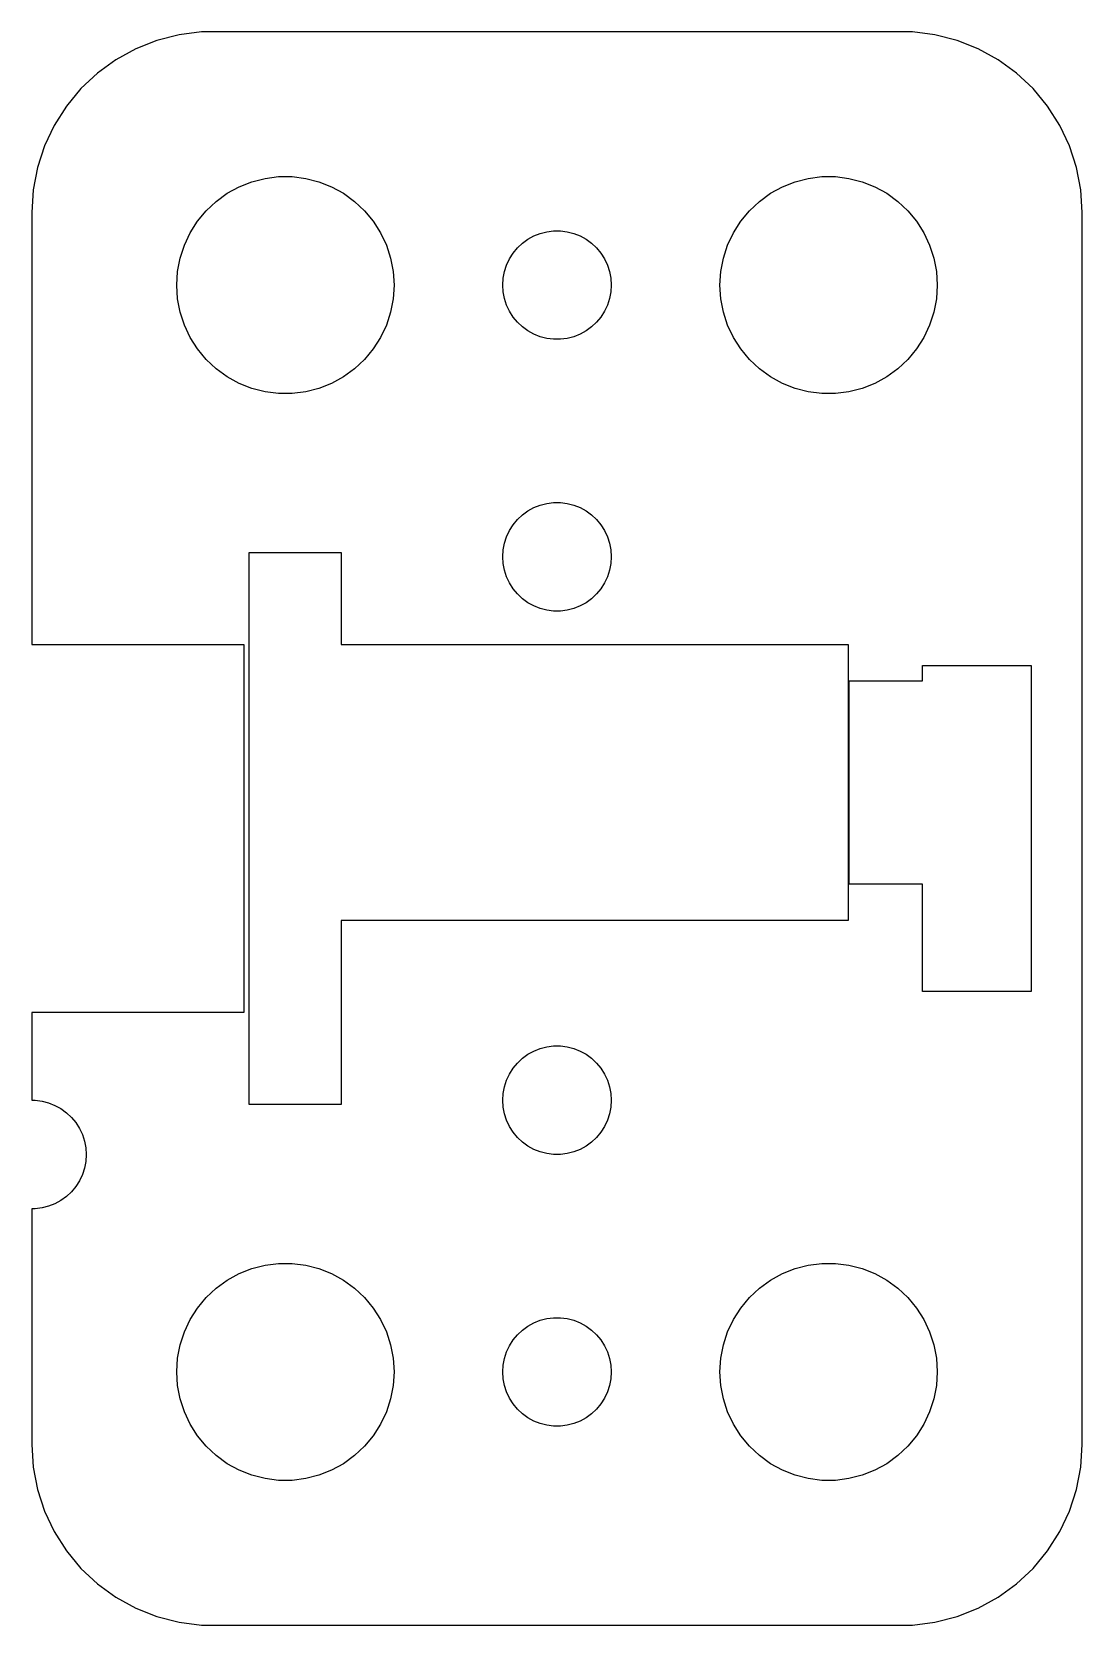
# Model space of a CAD drawing. Header units: metres. Extents: x 0.5 to 29.5, y -22 to 22.
import ezdxf

# ---------------------------------------------------------------- set-up
doc = ezdxf.new("R2010")
doc.units = ezdxf.units.M

msp = doc.modelspace()

# ---------------------------------------------------------------- linework, layer by layer
for p, q in [((5.18604, 21.9901), (4.56308, 21.9114)), ((24.8139, 21.9901), (5.18604, 21.9901)), ((25.4369, 21.9114), (24.8139, 21.9901)), ((3.95491, 21.7553), (3.37109, 21.5241)), ((4.56308, 21.9114), (3.95491, 21.7553)), ((26.0451, 21.7553), (25.4369, 21.9114)), ((26.6289, 21.5241), (26.0451, 21.7553)), ((2.82086, 21.2216), (2.31287, 20.8526)), ((3.37109, 21.5241), (2.82086, 21.2216)), ((27.1791, 21.2216), (26.6289, 21.5241)), ((27.6871, 20.8526), (27.1791, 21.2216)), ((2.31287, 20.8526), (1.85515, 20.4227)), ((28.1448, 20.4227), (27.6871, 20.8526)), ((1.85515, 20.4227), (1.45491, 19.9389)), ((28.5451, 19.9389), (28.1448, 20.4227)), ((1.45491, 19.9389), (1.11845, 19.4088)), ((28.8815, 19.4088), (28.5451, 19.9389)), ((1.11845, 19.4088), (0.85111, 18.8406)), ((29.1489, 18.8406), (28.8815, 19.4088)), ((0.85111, 18.8406), (0.65707, 18.2434)), ((29.3429, 18.2434), (29.1489, 18.8406)), ((0.65707, 18.2434), (0.53941, 17.6267)), ((29.4606, 17.6267), (29.3429, 18.2434)), ((0.53941, 17.6267), (0.5, 17)), ((5.89252, 17.533), (6.22266, 17.7145)), ((6.22266, 17.7145), (6.57294, 17.8532)), ((6.57294, 17.8532), (6.93785, 17.9469)), ((6.93785, 17.9469), (7.31161, 17.9941)), ((7.31161, 17.9941), (7.68837, 17.9941)), ((7.68837, 17.9941), (8.06213, 17.9469)), ((8.06213, 17.9469), (8.42705, 17.8532)), ((8.42705, 17.8532), (8.77733, 17.7145)), ((8.77733, 17.7145), (9.10747, 17.533)), ((20.8925, 17.533), (21.2227, 17.7145)), ((21.2227, 17.7145), (21.5729, 17.8532)), ((21.5729, 17.8532), (21.9379, 17.9469)), ((21.9379, 17.9469), (22.3116, 17.9941)), ((22.3116, 17.9941), (22.6884, 17.9941)), ((22.6884, 17.9941), (23.0621, 17.9469)), ((23.0621, 17.9469), (23.427, 17.8532)), ((23.427, 17.8532), (23.7773, 17.7145)), ((23.7773, 17.7145), (24.1075, 17.533)), ((29.5, 17), (29.4606, 17.6267)), ((5.31308, 17.0536), (5.58772, 17.3115)), ((5.58772, 17.3115), (5.89252, 17.533)), ((9.10747, 17.533), (9.41226, 17.3115)), ((9.41226, 17.3115), (9.6869, 17.0536)), ((20.3131, 17.0536), (20.5877, 17.3115)), ((20.5877, 17.3115), (20.8925, 17.533)), ((24.1075, 17.533), (24.4123, 17.3115)), ((24.4123, 17.3115), (24.6869, 17.0536)), ((0.5, 17), (0.5, 5.07999)), ((4.87108, 16.4453), (5.07294, 16.7634)), ((5.07294, 16.7634), (5.31308, 17.0536)), ((9.6869, 17.0536), (9.92705, 16.7634)), ((9.92705, 16.7634), (10.1289, 16.4453)), ((19.8711, 16.4453), (20.0729, 16.7634)), ((20.0729, 16.7634), (20.3131, 17.0536)), ((24.6869, 17.0536), (24.927, 16.7634)), ((24.927, 16.7634), (25.1289, 16.4453)), ((29.5, -17), (29.5, 17)), ((4.71066, 16.1044), (4.87108, 16.4453)), ((10.1289, 16.4453), (10.2893, 16.1044)), ((14.1963, 16.2665), (14.3613, 16.3572)), ((14.3613, 16.3572), (14.5365, 16.4266)), ((14.5365, 16.4266), (14.7189, 16.4734)), ((14.7189, 16.4734), (14.9058, 16.497)), ((14.9058, 16.497), (15.0942, 16.497)), ((15.0942, 16.497), (15.2811, 16.4734)), ((15.2811, 16.4734), (15.4635, 16.4266)), ((15.4635, 16.4266), (15.6387, 16.3572)), ((15.6387, 16.3572), (15.8037, 16.2665)), ((19.7107, 16.1044), (19.8711, 16.4453)), ((25.1289, 16.4453), (25.2893, 16.1044)), ((4.59424, 15.7461), (4.71066, 16.1044)), ((10.2893, 16.1044), (10.4057, 15.7461)), ((13.6855, 15.7226), (13.7865, 15.8817)), ((13.7865, 15.8817), (13.9065, 16.0268)), ((13.9065, 16.0268), (14.0439, 16.1558)), ((14.0439, 16.1558), (14.1963, 16.2665)), ((15.8037, 16.2665), (15.9561, 16.1558)), ((15.9561, 16.1558), (16.0934, 16.0268)), ((16.0934, 16.0268), (16.2135, 15.8817)), ((16.2135, 15.8817), (16.3145, 15.7226)), ((19.5942, 15.7461), (19.7107, 16.1044)), ((25.2893, 16.1044), (25.4057, 15.7461)), ((4.52365, 15.376), (4.59424, 15.7461)), ((10.4057, 15.7461), (10.4763, 15.376)), ((13.5471, 15.373), (13.6053, 15.5522)), ((13.6053, 15.5522), (13.6855, 15.7226)), ((16.3145, 15.7226), (16.3947, 15.5522)), ((16.3947, 15.5522), (16.4529, 15.373)), ((19.5237, 15.376), (19.5942, 15.7461)), ((25.4057, 15.7461), (25.4763, 15.376)), ((4.5, 15), (4.52365, 15.376)), ((4.52365, 14.624), (4.5, 15)), ((10.4763, 15.376), (10.5, 15)), ((10.5, 15), (10.4763, 14.624)), ((13.5, 15), (13.5118, 15.188)), ((13.5118, 14.812), (13.5, 15)), ((13.5118, 15.188), (13.5471, 15.373)), ((16.4529, 15.373), (16.4882, 15.188)), ((16.4882, 15.188), (16.5, 15)), ((16.5, 15), (16.4882, 14.812)), ((19.5, 15), (19.5237, 15.376)), ((19.5237, 14.624), (19.5, 15)), ((25.4763, 15.376), (25.5, 15)), ((25.5, 15), (25.4763, 14.624)), ((4.59424, 14.2539), (4.52365, 14.624)), ((10.4763, 14.624), (10.4057, 14.2539)), ((13.5471, 14.627), (13.5118, 14.812)), ((13.6053, 14.4478), (13.5471, 14.627)), ((16.4529, 14.627), (16.3947, 14.4478)), ((16.4882, 14.812), (16.4529, 14.627)), ((19.5942, 14.2539), (19.5237, 14.624)), ((25.4763, 14.624), (25.4057, 14.2539)), ((4.71066, 13.8956), (4.59424, 14.2539)), ((10.4057, 14.2539), (10.2893, 13.8956)), ((13.6855, 14.2774), (13.6053, 14.4478)), ((13.7865, 14.1183), (13.6855, 14.2774)), ((13.9065, 13.9732), (13.7865, 14.1183)), ((16.2135, 14.1183), (16.0934, 13.9732)), ((16.3145, 14.2774), (16.2135, 14.1183)), ((16.3947, 14.4478), (16.3145, 14.2774)), ((19.7107, 13.8956), (19.5942, 14.2539)), ((25.4057, 14.2539), (25.2893, 13.8956)), ((4.87108, 13.5547), (4.71066, 13.8956)), ((10.2893, 13.8956), (10.1289, 13.5547)), ((14.0439, 13.8442), (13.9065, 13.9732)), ((14.1963, 13.7335), (14.0439, 13.8442)), ((14.3613, 13.6427), (14.1963, 13.7335)), ((14.5365, 13.5734), (14.3613, 13.6427)), ((15.6387, 13.6427), (15.4635, 13.5734)), ((15.8037, 13.7335), (15.6387, 13.6427)), ((15.9561, 13.8442), (15.8037, 13.7335)), ((16.0934, 13.9732), (15.9561, 13.8442)), ((19.8711, 13.5547), (19.7107, 13.8956)), ((25.2893, 13.8956), (25.1289, 13.5547)), ((5.07294, 13.2366), (4.87108, 13.5547)), ((5.31308, 12.9464), (5.07294, 13.2366)), ((9.92705, 13.2366), (9.6869, 12.9464)), ((10.1289, 13.5547), (9.92705, 13.2366)), ((14.7189, 13.5266), (14.5365, 13.5734)), ((14.9058, 13.5029), (14.7189, 13.5266)), ((15.0942, 13.5029), (14.9058, 13.5029)), ((15.2811, 13.5266), (15.0942, 13.5029)), ((15.4635, 13.5734), (15.2811, 13.5266)), ((20.0729, 13.2366), (19.8711, 13.5547)), ((20.3131, 12.9464), (20.0729, 13.2366)), ((24.927, 13.2366), (24.6869, 12.9464)), ((25.1289, 13.5547), (24.927, 13.2366)), ((5.58772, 12.6884), (5.31308, 12.9464)), ((9.6869, 12.9464), (9.41226, 12.6884)), ((20.5877, 12.6884), (20.3131, 12.9464)), ((24.6869, 12.9464), (24.4123, 12.6884)), ((5.89252, 12.467), (5.58772, 12.6884)), ((6.22266, 12.2855), (5.89252, 12.467)), ((9.10747, 12.467), (8.77733, 12.2855)), ((9.41226, 12.6884), (9.10747, 12.467)), ((20.8925, 12.467), (20.5877, 12.6884)), ((21.2227, 12.2855), (20.8925, 12.467)), ((24.1075, 12.467), (23.7773, 12.2855)), ((24.4123, 12.6884), (24.1075, 12.467)), ((6.57294, 12.1468), (6.22266, 12.2855)), ((6.93785, 12.0531), (6.57294, 12.1468)), ((7.31161, 12.0059), (6.93785, 12.0531)), ((7.68837, 12.0059), (7.31161, 12.0059)), ((8.06213, 12.0531), (7.68837, 12.0059)), ((8.42705, 12.1468), (8.06213, 12.0531)), ((8.77733, 12.2855), (8.42705, 12.1468)), ((21.5729, 12.1468), (21.2227, 12.2855)), ((21.9379, 12.0531), (21.5729, 12.1468)), ((22.3116, 12.0059), (21.9379, 12.0531)), ((22.6884, 12.0059), (22.3116, 12.0059)), ((23.0621, 12.0531), (22.6884, 12.0059)), ((23.427, 12.1468), (23.0621, 12.0531)), ((23.7773, 12.2855), (23.427, 12.1468)), ((14.1963, 8.76648), (14.3613, 8.85724)), ((14.3613, 8.85724), (14.5365, 8.92657)), ((14.5365, 8.92657), (14.7189, 8.97342)), ((14.7189, 8.97342), (14.9058, 8.99704)), ((14.9058, 8.99704), (15.0942, 8.99704)), ((15.0942, 8.99704), (15.2811, 8.97342)), ((15.2811, 8.97342), (15.4635, 8.92657)), ((15.4635, 8.92657), (15.6387, 8.85724)), ((15.6387, 8.85724), (15.8037, 8.76648)), ((13.6855, 8.22263), (13.7865, 8.38167)), ((13.7865, 8.38167), (13.9065, 8.52681)), ((13.9065, 8.52681), (14.0439, 8.65576)), ((14.0439, 8.65576), (14.1963, 8.76648)), ((15.8037, 8.76648), (15.9561, 8.65576)), ((15.9561, 8.65576), (16.0934, 8.52681)), ((16.0934, 8.52681), (16.2135, 8.38167)), ((16.2135, 8.38167), (16.3145, 8.22263)), ((13.5471, 7.87303), (13.6053, 8.05219)), ((13.6053, 8.05219), (13.6855, 8.22263)), ((16.3145, 8.22263), (16.3947, 8.05219)), ((16.3947, 8.05219), (16.4529, 7.87303)), ((6.5, -7.62), (6.5, 7.62)), ((6.5, 7.62), (9.03999, 7.62)), ((9.03999, 7.62), (9.03999, 5.07999)), ((13.5, 7.5), (13.5118, 7.68799)), ((13.5118, 7.312), (13.5, 7.5)), ((13.5118, 7.68799), (13.5471, 7.87303)), ((16.4529, 7.87303), (16.4882, 7.68799)), ((16.4882, 7.68799), (16.5, 7.5)), ((16.5, 7.5), (16.4882, 7.312)), ((13.5471, 7.12695), (13.5118, 7.312)), ((13.6053, 6.9478), (13.5471, 7.12695)), ((16.4529, 7.12695), (16.3947, 6.9478)), ((16.4882, 7.312), (16.4529, 7.12695)), ((13.6855, 6.77736), (13.6053, 6.9478)), ((13.7865, 6.61832), (13.6855, 6.77736)), ((13.9065, 6.47318), (13.7865, 6.61832)), ((16.2135, 6.61832), (16.0934, 6.47318)), ((16.3145, 6.77736), (16.2135, 6.61832)), ((16.3947, 6.9478), (16.3145, 6.77736)), ((14.0439, 6.34422), (13.9065, 6.47318)), ((14.1963, 6.23351), (14.0439, 6.34422)), ((14.3613, 6.14275), (14.1963, 6.23351)), ((15.8037, 6.23351), (15.6387, 6.14275)), ((15.9561, 6.34422), (15.8037, 6.23351)), ((16.0934, 6.47318), (15.9561, 6.34422)), ((14.5365, 6.07341), (14.3613, 6.14275)), ((14.7189, 6.02657), (14.5365, 6.07341)), ((14.9058, 6.00294), (14.7189, 6.02657)), ((15.0942, 6.00294), (14.9058, 6.00294)), ((15.2811, 6.02657), (15.0942, 6.00294)), ((15.4635, 6.07341), (15.2811, 6.02657)), ((15.6387, 6.14275), (15.4635, 6.07341)), ((0.5, 5.07999), (6.35399, 5.07999)), ((6.35399, 5.07999), (6.35399, -5.07999)), ((9.03999, 5.07999), (23.038, 5.07999)), ((23.038, 5.07999), (23.038, -2.53999)), ((25.089, 4.07999), (25.089, 4.5)), ((25.089, 4.5), (28.089, 4.5)), ((28.089, 4.5), (28.089, -4.5)), ((23.067, -1.53999), (23.067, 4.07999)), ((23.067, 4.07999), (25.089, 4.07999)), ((25.089, -1.53999), (23.067, -1.53999)), ((25.089, -4.5), (25.089, -1.53999)), ((23.038, -2.53999), (9.03999, -2.53999)), ((9.03999, -2.53999), (9.03999, -7.62)), ((28.089, -4.5), (25.089, -4.5)), ((6.35399, -5.07999), (0.5, -5.07999)), ((0.5, -5.07999), (0.5, -7.50294)), ((14.1963, -6.23351), (14.3613, -6.14275)), ((14.3613, -6.14275), (14.5365, -6.07341)), ((14.5365, -6.07341), (14.7189, -6.02657)), ((14.7189, -6.02657), (14.9058, -6.00294)), ((14.9058, -6.00294), (15.0942, -6.00294)), ((15.0942, -6.00294), (15.2811, -6.02657)), ((15.2811, -6.02657), (15.4635, -6.07341)), ((15.4635, -6.07341), (15.6387, -6.14275)), ((15.6387, -6.14275), (15.8037, -6.23351)), ((13.7865, -6.61832), (13.9065, -6.47318)), ((13.9065, -6.47318), (14.0439, -6.34422)), ((14.0439, -6.34422), (14.1963, -6.23351)), ((15.8037, -6.23351), (15.9561, -6.34422)), ((15.9561, -6.34422), (16.0934, -6.47318)), ((16.0934, -6.47318), (16.2135, -6.61832)), ((13.5471, -7.12695), (13.6053, -6.9478)), ((13.6053, -6.9478), (13.6855, -6.77736)), ((13.6855, -6.77736), (13.7865, -6.61832)), ((16.2135, -6.61832), (16.3145, -6.77736)), ((16.3145, -6.77736), (16.3947, -6.9478)), ((16.3947, -6.9478), (16.4529, -7.12695)), ((13.5, -7.5), (13.5118, -7.312)), ((13.5118, -7.312), (13.5471, -7.12695)), ((16.4529, -7.12695), (16.4882, -7.312)), ((16.4882, -7.312), (16.5, -7.5)), ((0.5, -7.50294), (0.59418, -7.50294)), ((0.59418, -7.50294), (0.78107, -7.52657)), ((0.78107, -7.52657), (0.96352, -7.57341)), ((0.96352, -7.57341), (1.13866, -7.64275)), ((1.13866, -7.64275), (1.30373, -7.73351)), ((1.30373, -7.73351), (1.45613, -7.84422)), ((1.45613, -7.84422), (1.59344, -7.97318)), ((9.03999, -7.62), (6.5, -7.62)), ((13.5118, -7.68799), (13.5, -7.5)), ((13.5471, -7.87303), (13.5118, -7.68799)), ((13.6053, -8.05219), (13.5471, -7.87303)), ((16.4529, -7.87303), (16.3947, -8.05219)), ((16.4882, -7.68799), (16.4529, -7.87303)), ((16.5, -7.5), (16.4882, -7.68799)), ((1.59344, -7.97318), (1.71352, -8.11832)), ((1.71352, -8.11832), (1.81445, -8.27736)), ((1.81445, -8.27736), (1.89465, -8.4478)), ((13.6855, -8.22263), (13.6053, -8.05219)), ((13.7865, -8.38167), (13.6855, -8.22263)), ((16.3145, -8.22263), (16.2135, -8.38167)), ((16.3947, -8.05219), (16.3145, -8.22263)), ((1.89465, -8.4478), (1.95287, -8.62695)), ((1.95287, -8.62695), (1.98816, -8.812)), ((13.9065, -8.52681), (13.7865, -8.38167)), ((14.0439, -8.65576), (13.9065, -8.52681)), ((14.1963, -8.76648), (14.0439, -8.65576)), ((14.3613, -8.85724), (14.1963, -8.76648)), ((15.8037, -8.76648), (15.6387, -8.85724)), ((15.9561, -8.65576), (15.8037, -8.76648)), ((16.0934, -8.52681), (15.9561, -8.65576)), ((16.2135, -8.38167), (16.0934, -8.52681)), ((1.98816, -9.18799), (1.95287, -9.37303)), ((1.98816, -8.812), (2, -9)), ((2, -9), (1.98816, -9.18799)), ((14.5365, -8.92657), (14.3613, -8.85724)), ((14.7189, -8.97342), (14.5365, -8.92657)), ((14.9058, -8.99704), (14.7189, -8.97342)), ((15.0942, -8.99704), (14.9058, -8.99704)), ((15.2811, -8.97342), (15.0942, -8.99704)), ((15.4635, -8.92657), (15.2811, -8.97342)), ((15.6387, -8.85724), (15.4635, -8.92657)), ((1.89465, -9.55219), (1.81445, -9.72263)), ((1.95287, -9.37303), (1.89465, -9.55219)), ((1.59344, -10.0268), (1.45613, -10.1558)), ((1.71352, -9.88167), (1.59344, -10.0268)), ((1.81445, -9.72263), (1.71352, -9.88167)), ((0.59418, -10.497), (0.5, -10.497)), ((0.5, -10.497), (0.5, -17)), ((0.78107, -10.4734), (0.59418, -10.497)), ((0.96352, -10.4266), (0.78107, -10.4734)), ((1.13866, -10.3572), (0.96352, -10.4266)), ((1.30373, -10.2665), (1.13866, -10.3572)), ((1.45613, -10.1558), (1.30373, -10.2665)), ((5.89252, -12.467), (6.22266, -12.2855)), ((6.22266, -12.2855), (6.57294, -12.1468)), ((6.57294, -12.1468), (6.93785, -12.0531)), ((6.93785, -12.0531), (7.31161, -12.0059)), ((7.31161, -12.0059), (7.68837, -12.0059)), ((7.68837, -12.0059), (8.06213, -12.0531)), ((8.06213, -12.0531), (8.42705, -12.1468)), ((8.42705, -12.1468), (8.77733, -12.2855)), ((8.77733, -12.2855), (9.10747, -12.467)), ((20.8925, -12.467), (21.2227, -12.2855)), ((21.2227, -12.2855), (21.5729, -12.1468)), ((21.5729, -12.1468), (21.9379, -12.0531)), ((21.9379, -12.0531), (22.3116, -12.0059)), ((22.3116, -12.0059), (22.6884, -12.0059)), ((22.6884, -12.0059), (23.0621, -12.0531)), ((23.0621, -12.0531), (23.427, -12.1468)), ((23.427, -12.1468), (23.7773, -12.2855)), ((23.7773, -12.2855), (24.1075, -12.467)), ((5.31308, -12.9464), (5.58772, -12.6884)), ((5.58772, -12.6884), (5.89252, -12.467)), ((9.10747, -12.467), (9.41226, -12.6884)), ((9.41226, -12.6884), (9.6869, -12.9464)), ((20.3131, -12.9464), (20.5877, -12.6884)), ((20.5877, -12.6884), (20.8925, -12.467)), ((24.1075, -12.467), (24.4123, -12.6884)), ((24.4123, -12.6884), (24.6869, -12.9464)), ((5.07294, -13.2366), (5.31308, -12.9464)), ((9.6869, -12.9464), (9.92705, -13.2366)), ((20.0729, -13.2366), (20.3131, -12.9464)), ((24.6869, -12.9464), (24.927, -13.2366)), ((4.71066, -13.8956), (4.87108, -13.5547)), ((4.87108, -13.5547), (5.07294, -13.2366)), ((9.92705, -13.2366), (10.1289, -13.5547)), ((10.1289, -13.5547), (10.2893, -13.8956)), ((14.3613, -13.6427), (14.5365, -13.5734)), ((14.5365, -13.5734), (14.7189, -13.5266)), ((14.7189, -13.5266), (14.9058, -13.5029)), ((14.9058, -13.5029), (15.0942, -13.5029)), ((15.0942, -13.5029), (15.2811, -13.5266)), ((15.2811, -13.5266), (15.4635, -13.5734)), ((15.4635, -13.5734), (15.6387, -13.6427)), ((19.7107, -13.8956), (19.8711, -13.5547)), ((19.8711, -13.5547), (20.0729, -13.2366)), ((24.927, -13.2366), (25.1289, -13.5547)), ((25.1289, -13.5547), (25.2893, -13.8956)), ((4.59424, -14.2539), (4.71066, -13.8956)), ((10.2893, -13.8956), (10.4057, -14.2539)), ((13.7865, -14.1183), (13.9065, -13.9732)), ((13.9065, -13.9732), (14.0439, -13.8442)), ((14.0439, -13.8442), (14.1963, -13.7335)), ((14.1963, -13.7335), (14.3613, -13.6427)), ((15.6387, -13.6427), (15.8037, -13.7335)), ((15.8037, -13.7335), (15.9561, -13.8442)), ((15.9561, -13.8442), (16.0934, -13.9732)), ((16.0934, -13.9732), (16.2135, -14.1183)), ((19.5942, -14.2539), (19.7107, -13.8956)), ((25.2893, -13.8956), (25.4057, -14.2539)), ((4.52365, -14.624), (4.59424, -14.2539)), ((10.4057, -14.2539), (10.4763, -14.624)), ((13.5471, -14.627), (13.6053, -14.4478)), ((13.6053, -14.4478), (13.6855, -14.2774)), ((13.6855, -14.2774), (13.7865, -14.1183)), ((16.2135, -14.1183), (16.3145, -14.2774)), ((16.3145, -14.2774), (16.3947, -14.4478)), ((16.3947, -14.4478), (16.4529, -14.627)), ((19.5237, -14.624), (19.5942, -14.2539)), ((25.4057, -14.2539), (25.4763, -14.624)), ((4.5, -15), (4.52365, -14.624)), ((10.4763, -14.624), (10.5, -15)), ((13.5, -15), (13.5118, -14.812)), ((13.5118, -14.812), (13.5471, -14.627)), ((16.4529, -14.627), (16.4882, -14.812)), ((16.4882, -14.812), (16.5, -15)), ((19.5, -15), (19.5237, -14.624)), ((25.4763, -14.624), (25.5, -15)), ((4.52365, -15.376), (4.5, -15)), ((4.59424, -15.7461), (4.52365, -15.376)), ((10.4763, -15.376), (10.4057, -15.7461)), ((10.5, -15), (10.4763, -15.376)), ((13.5118, -15.188), (13.5, -15)), ((13.5471, -15.373), (13.5118, -15.188)), ((13.6053, -15.5522), (13.5471, -15.373)), ((16.4529, -15.373), (16.3947, -15.5522)), ((16.4882, -15.188), (16.4529, -15.373)), ((16.5, -15), (16.4882, -15.188)), ((19.5237, -15.376), (19.5, -15)), ((19.5942, -15.7461), (19.5237, -15.376)), ((25.4763, -15.376), (25.4057, -15.7461)), ((25.5, -15), (25.4763, -15.376)), ((4.71066, -16.1044), (4.59424, -15.7461)), ((10.4057, -15.7461), (10.2893, -16.1044)), ((13.6855, -15.7226), (13.6053, -15.5522)), ((13.7865, -15.8817), (13.6855, -15.7226)), ((16.3145, -15.7226), (16.2135, -15.8817)), ((16.3947, -15.5522), (16.3145, -15.7226)), ((19.7107, -16.1044), (19.5942, -15.7461)), ((25.4057, -15.7461), (25.2893, -16.1044)), ((4.87108, -16.4453), (4.71066, -16.1044)), ((10.2893, -16.1044), (10.1289, -16.4453)), ((13.9065, -16.0268), (13.7865, -15.8817)), ((14.0439, -16.1558), (13.9065, -16.0268)), ((14.1963, -16.2665), (14.0439, -16.1558)), ((14.3613, -16.3572), (14.1963, -16.2665)), ((15.8037, -16.2665), (15.6387, -16.3572)), ((15.9561, -16.1558), (15.8037, -16.2665)), ((16.0934, -16.0268), (15.9561, -16.1558)), ((16.2135, -15.8817), (16.0934, -16.0268)), ((19.8711, -16.4453), (19.7107, -16.1044)), ((25.2893, -16.1044), (25.1289, -16.4453)), ((5.07294, -16.7634), (4.87108, -16.4453)), ((10.1289, -16.4453), (9.92705, -16.7634)), ((14.5365, -16.4266), (14.3613, -16.3572)), ((14.7189, -16.4734), (14.5365, -16.4266)), ((14.9058, -16.497), (14.7189, -16.4734)), ((15.0942, -16.497), (14.9058, -16.497)), ((15.2811, -16.4734), (15.0942, -16.497)), ((15.4635, -16.4266), (15.2811, -16.4734)), ((15.6387, -16.3572), (15.4635, -16.4266)), ((20.0729, -16.7634), (19.8711, -16.4453)), ((25.1289, -16.4453), (24.927, -16.7634)), ((0.5, -17), (0.53941, -17.6267)), ((5.31308, -17.0536), (5.07294, -16.7634)), ((5.58772, -17.3115), (5.31308, -17.0536)), ((9.6869, -17.0536), (9.41226, -17.3115)), ((9.92705, -16.7634), (9.6869, -17.0536)), ((20.3131, -17.0536), (20.0729, -16.7634)), ((20.5877, -17.3115), (20.3131, -17.0536)), ((24.6869, -17.0536), (24.4123, -17.3115)), ((24.927, -16.7634), (24.6869, -17.0536)), ((29.4606, -17.6267), (29.5, -17)), ((5.89252, -17.533), (5.58772, -17.3115)), ((6.22266, -17.7145), (5.89252, -17.533)), ((9.10747, -17.533), (8.77733, -17.7145)), ((9.41226, -17.3115), (9.10747, -17.533)), ((20.8925, -17.533), (20.5877, -17.3115)), ((21.2227, -17.7145), (20.8925, -17.533)), ((24.1075, -17.533), (23.7773, -17.7145)), ((24.4123, -17.3115), (24.1075, -17.533)), ((0.53941, -17.6267), (0.65707, -18.2434)), ((6.57294, -17.8532), (6.22266, -17.7145)), ((6.93785, -17.9469), (6.57294, -17.8532)), ((7.31161, -17.9941), (6.93785, -17.9469)), ((7.68837, -17.9941), (7.31161, -17.9941)), ((8.06213, -17.9469), (7.68837, -17.9941)), ((8.42705, -17.8532), (8.06213, -17.9469)), ((8.77733, -17.7145), (8.42705, -17.8532)), ((21.5729, -17.8532), (21.2227, -17.7145)), ((21.9379, -17.9469), (21.5729, -17.8532)), ((22.3116, -17.9941), (21.9379, -17.9469)), ((22.6884, -17.9941), (22.3116, -17.9941)), ((23.0621, -17.9469), (22.6884, -17.9941)), ((23.427, -17.8532), (23.0621, -17.9469)), ((23.7773, -17.7145), (23.427, -17.8532)), ((29.3429, -18.2434), (29.4606, -17.6267)), ((0.65707, -18.2434), (0.85111, -18.8406)), ((29.1489, -18.8406), (29.3429, -18.2434)), ((0.85111, -18.8406), (1.11845, -19.4088)), ((28.8815, -19.4088), (29.1489, -18.8406)), ((1.11845, -19.4088), (1.45491, -19.9389)), ((28.5451, -19.9389), (28.8815, -19.4088)), ((1.45491, -19.9389), (1.85515, -20.4227)), ((28.1448, -20.4227), (28.5451, -19.9389)), ((1.85515, -20.4227), (2.31287, -20.8526)), ((27.6871, -20.8526), (28.1448, -20.4227)), ((2.31287, -20.8526), (2.82086, -21.2216)), ((27.1791, -21.2216), (27.6871, -20.8526)), ((2.82086, -21.2216), (3.37109, -21.5241)), ((3.37109, -21.5241), (3.95491, -21.7553)), ((26.0451, -21.7553), (26.6289, -21.5241)), ((26.6289, -21.5241), (27.1791, -21.2216)), ((3.95491, -21.7553), (4.56308, -21.9114)), ((4.56308, -21.9114), (5.18604, -21.9901)), ((5.18604, -21.9901), (24.8139, -21.9901)), ((24.8139, -21.9901), (25.4369, -21.9114)), ((25.4369, -21.9114), (26.0451, -21.7553))]:
    msp.add_line(p, q)

doc.saveas('drawing.dxf')
